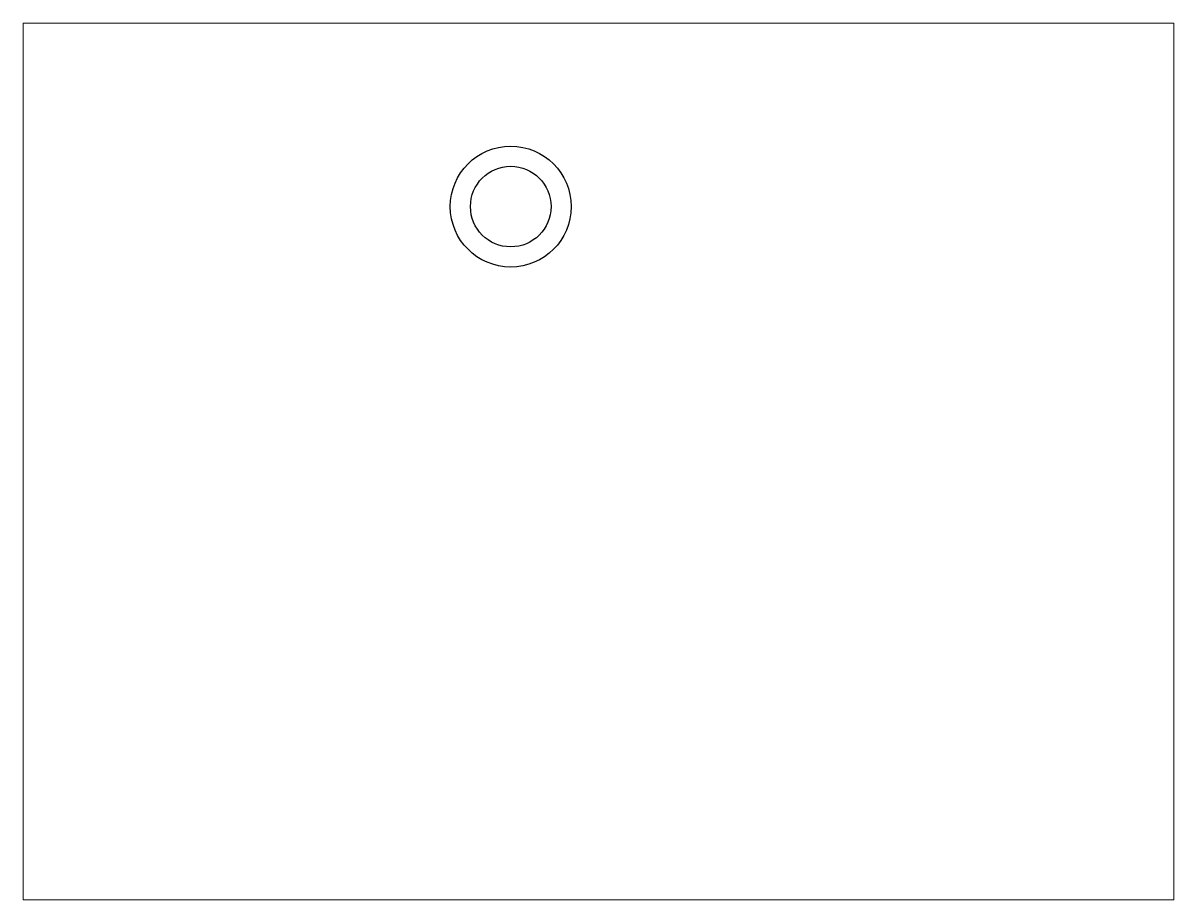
# Paper-space layout 'Layout1' of a CAD drawing. Extents: x 27 to 240, y 20 to 183.
# The model-space entities are those that its viewports show. They can reach past a viewport. Long polylines and large blocks are cut down to what shows.
import ezdxf

# ---------------------------------------------------------------- set-up
doc = ezdxf.new("R2010")
doc.units = 0
doc.header["$LTSCALE"] = 15
doc.layers.get('0').update_dxf_attribs({"linetype": 'CONTINUOUS'})

msp = doc.modelspace()

# ---------------------------------------------------------------- linework, layer by layer
at = {"ltscale": 0.05}
for radius in [20.25, 13.5]:
    msp.add_circle((161.1, 215.73), radius, dxfattribs=at)

psp = doc.layouts.get("Layout1")

# ---------------------------------------------------------------- viewports
at = {"layer": '0', "color": 0, "linetype": 'BYBLOCK', "ltscale": 0.05}
psp.add_viewport(center=(133.35, 101.6), size=(213.36, 162.56), view_center_point=(190.51, 130.3), view_height=293.8955, dxfattribs=at)

doc.saveas('drawing.dxf')
